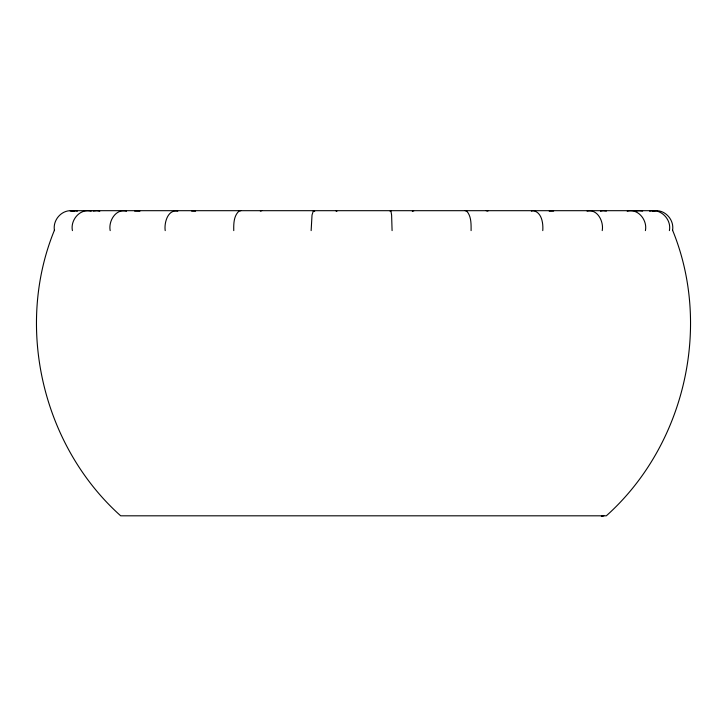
<?xml version="1.0" encoding="UTF-8"?>
<svg xmlns="http://www.w3.org/2000/svg" width="727" height="727" viewBox="0 0 727 727"><rect width="100%" height="100%" fill="white"/><g stroke="black" fill="none" stroke-linecap="round" stroke-linejoin="round"><path stroke-width="1.09" d="M392.089 230.613L391.608 215.019L390.917 211.075L390.535 210.685L390.154 211.403M471.096 230.613C471.105 224.043 471.405 216.228 466.67 211.075L465.225 210.685M542.769 230.613C543.342 223.343 541.779 211.93 532.982 210.685L531.41 211.166M602.22 230.613C603.928 221.735 597.594 208.604 587.089 211.166M645.403 230.613C647.593 220.336 638.197 208.122 627.228 211.23M669.376 230.613C671.739 219.609 660.807 208.067 649.656 211.23M672.511 230.613C674.52 220.581 665.959 210.203 655.654 210.685L71.346 210.685C61.041 210.203 52.48 220.581 54.489 230.613M54.461 230.114C14.685 327.123 42.639 446.005 120.682 515.816L606.318 515.816C684.361 446.005 712.315 327.123 672.539 230.114M412.309 211.403L413.009 210.685L413.708 211.075M336.083 211.075L336.465 210.685L336.846 211.403M549.221 211.166L553.638 211.075M260.33 211.075L261.775 210.685M240.837 210.685L239.083 211.075C233.649 215.783 233.621 223.961 233.758 230.613M600.484 211.23L602.992 210.685L606.409 211.075M601.365 516.315L603.864 515.816M635.816 211.23L638.697 210.685L642.623 211.075M652.592 211.23L655.654 210.685M191.601 211.075L195.59 211.166M134.586 211.075L139.911 211.166M93.174 211.075L96.973 210.685L99.772 211.23M70.183 211.075L74.308 210.685L77.344 211.23M71.346 210.685L74.408 211.23M91.184 211.23C80.152 208.095 70.156 220.054 72.418 230.613M126.516 211.23C115.784 208.258 108.259 221.208 110.186 230.613M486.163 210.685L487.917 211.075M177.779 211.166C167.764 209.103 164.057 222.88 165.211 230.613M314.691 211.403L313.991 210.685L313.292 211.075L312.028 215.019L311.138 230.613"/></g></svg>
